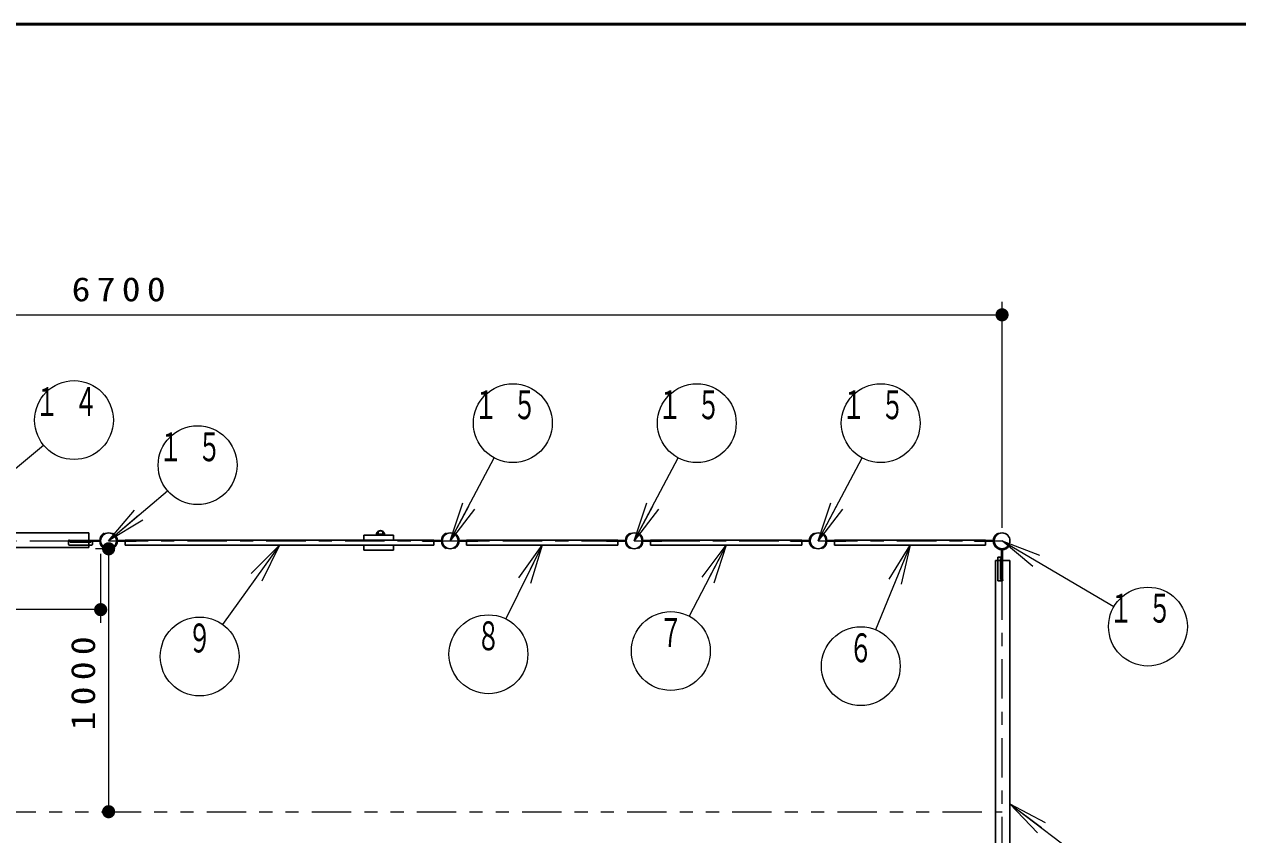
# Model space of a CAD drawing. Units: millimetres on the paper, scale 1:50. Extents: x -385 to 0, y -297 to 267.
# Drawn here: x -258 to -165.6, y 205.4 to 267 of the extents above; entities that cross this region are included whole.
import ezdxf
from ezdxf.enums import TextEntityAlignment as Align

# ---------------------------------------------------------------- set-up
doc = ezdxf.new("R2010")
doc.units = ezdxf.units.MM
doc.linetypes.add('USER2', pattern=[6, 3, -1, 1, -1])
doc.linetypes.add('USER3', pattern=[8, 3, -1, 1, -1, 1, -1])
doc.layers.add('1_50', color=20, linetype='Continuous', lineweight=25)
doc.layers.add('NAKAMURA図枠', color=7, linetype='Continuous', lineweight=13)
doc.styles.add('ＭＳ ゴシック', font='')
doc.styles.get('ＭＳ ゴシック').set_extended_font_data('MS Gothic')

# ---------------------------------------------------------------- blocks, each defined once
blk = doc.blocks.new('filled_dot')
at = {"color": 0, "linetype": 'Continuous', "lineweight": -2, "const_width": 1.25}
blk.add_lwpolyline([(-0.625, 0, 1), (0.625, 0, 1)], format="xyb", close=True, dxfattribs=at)

msp = doc.modelspace()

# ---------------------------------------------------------------- linework, layer by layer
at = {"layer": '1_50', "color": 7, "lineweight": 13}
for p, q in [((-183.557, 228.706), (-183.557, 245.899)), ((-317.557, 244.899), (-183.557, 244.899)), ((-264.557, 228.306), (-256.501, 234.977)), ((-225.557, 227.706), (-222.202, 234.012)), ((-211.557, 227.706), (-208.202, 234.012)), ((-197.557, 227.706), (-194.202, 234.012)), ((-251.557, 227.706), (-247.071, 231.516)), ((-251.557, 227.706), (-249.594, 230.029)), ((-225.557, 227.706), (-224.589, 230.589)), ((-225.557, 227.706), (-224.148, 230.354)), ((-223.707, 230.119), (-225.557, 227.706)), ((-211.557, 227.706), (-210.589, 230.589)), ((-211.557, 227.706), (-210.148, 230.354)), ((-209.707, 230.119), (-211.557, 227.706)), ((-197.557, 227.706), (-196.589, 230.589)), ((-197.557, 227.706), (-196.148, 230.354)), ((-195.707, 230.119), (-197.557, 227.706)), ((-251.557, 227.706), (-249.271, 229.648)), ((-248.947, 229.267), (-251.557, 227.706)), ((-238.557, 227.374), (-242.879, 221.349)), ((-240.712, 225.228), (-238.557, 227.374)), ((-238.557, 227.374), (-240.306, 224.936)), ((-238.557, 227.374), (-239.9, 224.645)), ((-218.557, 227.374), (-221.323, 221.768)), ((-220.333, 224.904), (-218.557, 227.374)), ((-218.557, 227.374), (-219.884, 224.683)), ((-218.557, 227.374), (-219.436, 224.462)), ((-204.557, 227.374), (-207.378, 221.983)), ((-206.391, 224.947), (-204.557, 227.374)), ((-204.557, 227.374), (-205.948, 224.716)), ((-204.557, 227.374), (-205.505, 224.484)), ((-190.557, 227.374), (-193.177, 220.946)), ((-192.153, 224.784), (-190.557, 227.374)), ((-190.557, 227.374), (-191.69, 224.596)), ((-190.557, 227.374), (-191.227, 224.407)), ((-251.557, 227.101), (-252.557, 227.101)), ((-252.162, 226.706), (-252.162, 221.472)), ((-251.557, 227.101), (-251.557, 207.101)), ((-252.162, 222.472), (-272.162, 222.472)), ((-180.868, 205.495), (-182.957, 207.706)), ((-182.957, 207.706), (-180.264, 206.292)), ((-182.957, 207.706), (-180.566, 205.893)), ((-182.957, 207.706), (-175.702, 202.206))]:
    msp.add_line(p, q, dxfattribs=at)
at = {"layer": '1_50', "color": 7}
for p, q in [((-276.055, 228.306), (-253.059, 228.306)), ((-253.059, 227.206), (-253.059, 228.306)), ((-231.187, 228.134), (-230.537, 228.134)), ((-231.087, 228.383), (-231.087, 228.204)), ((-231.087, 228.296), (-231.077, 228.204)), ((-231.087, 228.204), (-230.637, 228.204)), ((-231.05, 228.391), (-231.05, 228.204)), ((-230.946, 228.204), (-230.946, 228.134)), ((-230.778, 228.204), (-230.778, 228.134)), ((-230.674, 228.391), (-230.674, 228.204)), ((-230.637, 228.296), (-230.647, 228.204)), ((-230.637, 228.383), (-230.637, 228.204)), ((-276.055, 227.206), (-253.059, 227.206)), ((-184.057, 226.203), (-184.057, 189.208)), ((-184.057, 226.203), (-182.957, 226.203)), ((-182.957, 226.203), (-182.957, 189.208))]:
    msp.add_line(p, q, dxfattribs=at)
at = {"layer": '1_50', "color": 2}
for p, q in [((-251.868, 228.224), (-251.9, 228.28)), ((-252.226, 227.738), (-254.481, 227.738)), ((-254.481, 227.738), (-254.481, 227.674)), ((-252.226, 227.674), (-254.481, 227.674)), ((-184.076, 227.394), (-184.131, 227.362)), ((-183.038, 227.394), (-182.983, 227.362)), ((-251.868, 227.187), (-251.9, 227.131)), ((-183.589, 227.037), (-183.589, 224.782)), ((-183.525, 227.037), (-183.525, 224.782)), ((-183.525, 224.782), (-183.589, 224.782))]:
    msp.add_line(p, q, dxfattribs=at)
at = {"layer": '1_50', "color": 253}
for p, q in [((-251.246, 228.224), (-251.214, 228.28)), ((-225.868, 228.224), (-225.9, 228.28)), ((-225.246, 228.224), (-225.214, 228.28)), ((-211.868, 228.224), (-211.9, 228.28)), ((-211.246, 228.224), (-211.214, 228.28)), ((-197.868, 228.224), (-197.9, 228.28)), ((-197.246, 228.224), (-197.214, 228.28)), ((-183.868, 228.224), (-183.9, 228.28)), ((-250.891, 227.674), (-249.457, 227.674)), ((-250.888, 227.738), (-249.457, 227.738)), ((-249.457, 227.738), (-249.457, 227.674)), ((-226.226, 227.738), (-227.657, 227.738)), ((-227.657, 227.738), (-227.657, 227.674)), ((-226.223, 227.674), (-227.657, 227.674)), ((-224.891, 227.674), (-223.457, 227.674)), ((-224.888, 227.738), (-223.457, 227.738)), ((-223.457, 227.738), (-223.457, 227.674)), ((-212.226, 227.738), (-213.657, 227.738)), ((-213.657, 227.738), (-213.657, 227.674)), ((-212.223, 227.674), (-213.657, 227.674)), ((-210.891, 227.674), (-209.457, 227.674)), ((-210.888, 227.738), (-209.457, 227.738)), ((-209.457, 227.738), (-209.457, 227.674)), ((-198.226, 227.738), (-199.657, 227.738)), ((-199.657, 227.738), (-199.657, 227.674)), ((-198.223, 227.674), (-199.657, 227.674)), ((-196.891, 227.674), (-195.457, 227.674)), ((-196.888, 227.738), (-195.457, 227.738)), ((-195.457, 227.738), (-195.457, 227.674)), ((-184.226, 227.738), (-185.657, 227.738)), ((-185.657, 227.738), (-185.657, 227.674)), ((-184.223, 227.674), (-185.657, 227.674)), ((-251.246, 227.187), (-251.214, 227.131)), ((-225.868, 227.187), (-225.9, 227.131)), ((-225.246, 227.187), (-225.214, 227.131)), ((-211.868, 227.187), (-211.9, 227.131)), ((-211.246, 227.187), (-211.214, 227.131)), ((-197.868, 227.187), (-197.9, 227.131)), ((-197.246, 227.187), (-197.214, 227.131)), ((-183.868, 227.187), (-183.9, 227.131))]:
    msp.add_line(p, q, dxfattribs=at)
at = {"layer": '1_50', "color": 1}
for p, q in [((-232.138, 228.134), (-229.862, 228.134)), ((-232.138, 227.754), (-232.138, 228.134)), ((-229.862, 227.754), (-229.862, 228.134)), ((-254.611, 227.714), (-254.611, 227.434)), ((-254.531, 227.754), (-254.571, 227.754)), ((-252.851, 227.374), (-254.551, 227.374)), ((-254.491, 227.714), (-254.491, 227.594)), ((-254.491, 227.594), (-252.901, 227.594)), ((-252.901, 227.594), (-252.901, 227.674)), ((-252.791, 227.634), (-252.791, 227.434)), ((-232.138, 226.994), (-232.138, 227.374)), ((-229.862, 226.994), (-229.862, 227.374)), ((-232.138, 226.994), (-229.862, 226.994)), ((-183.889, 226.412), (-183.889, 224.712)), ((-183.629, 226.472), (-183.829, 226.472)), ((-183.669, 224.772), (-183.669, 226.361)), ((-183.669, 226.361), (-183.589, 226.361)), ((-183.549, 224.652), (-183.829, 224.652)), ((-183.549, 224.772), (-183.669, 224.772)), ((-183.509, 224.732), (-183.509, 224.692))]:
    msp.add_line(p, q, dxfattribs=at)
at = {"layer": '1_50', "color": 131, "linetype": 'USER2', "lineweight": 13}
for p in [(-317.557, 227.706), (-183.557, 107.706)]:
    msp.add_line(p, (-183.557, 227.706), dxfattribs=at)
at = {"layer": '1_50', "color": 4}
for p, q in [((-250.307, 227.754), (-226.807, 227.754)), ((-250.307, 227.374), (-250.307, 227.754)), ((-250.307, 227.374), (-226.807, 227.374)), ((-226.807, 227.374), (-226.807, 227.754)), ((-224.307, 227.754), (-212.807, 227.754)), ((-224.307, 227.374), (-224.307, 227.754)), ((-224.307, 227.374), (-212.807, 227.374)), ((-212.807, 227.374), (-212.807, 227.754)), ((-210.307, 227.754), (-198.807, 227.754)), ((-210.307, 227.374), (-210.307, 227.754)), ((-210.307, 227.374), (-198.807, 227.374)), ((-198.807, 227.374), (-198.807, 227.754)), ((-196.307, 227.754), (-184.807, 227.754)), ((-196.307, 227.374), (-196.307, 227.754)), ((-196.307, 227.374), (-184.807, 227.374)), ((-184.807, 227.374), (-184.807, 227.754))]:
    msp.add_line(p, q, dxfattribs=at)
at = {"layer": '1_50', "color": 40, "lineweight": 13}
for p, q in [((-183.557, 227.706), (-180.97, 226.186)), ((-183.557, 227.706), (-180.717, 226.617)), ((-181.224, 225.755), (-183.557, 227.706)), ((-183.557, 227.706), (-175.037, 222.701))]:
    msp.add_line(p, q, dxfattribs=at)
at = {"layer": '1_50', "color": 7, "linetype": 'USER3', "lineweight": 13}
msp.add_line((-260.092, 207.101), (-183.557, 207.101), dxfattribs=at)
at = {"layer": '1_50', "color": 7}
for points in [[(-230.537, 228.134), (-230.54, 228.179), (-230.548, 228.223), (-230.561, 228.266), (-230.58, 228.307), (-230.604, 228.344), (-230.632, 228.378), (-230.664, 228.408), (-230.699, 228.433), (-230.737, 228.453), (-230.778, 228.468), (-230.819, 228.477), (-230.862, 228.48), (-230.904, 228.477), (-230.946, 228.468), (-230.986, 228.453), (-231.024, 228.433), (-231.06, 228.408), (-231.092, 228.378), (-231.12, 228.344), (-231.143, 228.307), (-231.162, 228.266), (-231.176, 228.223), (-231.184, 228.179), (-231.187, 228.134)], [(-230.674, 228.391), (-230.716, 228.42), (-230.762, 228.442), (-230.811, 228.455), (-230.862, 228.46), (-230.912, 228.455), (-230.961, 228.442), (-231.007, 228.42), (-231.05, 228.391)]]:
    msp.add_lwpolyline(points, dxfattribs=at)
at = {"layer": '1_50', "color": 7, "lineweight": 13}
for centre in [(-254.191, 236.891), (-220.793, 236.661), (-206.793, 236.661), (-192.793, 236.661), (-244.784, 233.458), (-244.628, 218.912), (-222.65, 219.077), (-208.769, 219.325), (-194.31, 218.168)]:
    msp.add_circle(centre, 3, dxfattribs=at)
at = {"layer": '1_50', "color": 7}
for centre in [(-251.557, 227.706), (-251.557, 227.706), (-225.557, 227.706), (-225.557, 227.706), (-211.557, 227.706), (-211.557, 227.706), (-197.557, 227.706), (-197.557, 227.706), (-183.557, 227.706), (-183.557, 227.706)]:
    msp.add_circle(centre, 0.605, dxfattribs=at)
at = {"layer": '1_50', "color": 40, "lineweight": 13}
msp.add_circle((-172.451, 221.182), 3, dxfattribs=at)
at = {"layer": '1_50', "color": 2}
for centre, radius, start, end in [((-251.557, 227.706), 0.669, 120.85647, 239.14353), ((-251.557, 227.706), 0.605, 120.85647, 239.14353), ((-183.557, 227.706), 0.669, 210.85647, 329.14353), ((-183.557, 227.706), 0.605, 210.85647, 329.14353)]:
    msp.add_arc(centre, radius, start, end, dxfattribs=at)
at = {"layer": '1_50', "color": 253}
for centre, radius, start, end in [((-251.557, 227.706), 0.605, 300.85647, 59.14353), ((-251.557, 227.706), 0.669, 300.85647, 59.14353), ((-225.557, 227.706), 0.669, 120.85647, 239.14353), ((-225.557, 227.706), 0.605, 120.85647, 239.14353), ((-225.557, 227.706), 0.605, 300.85647, 59.14353), ((-225.557, 227.706), 0.669, 300.85647, 59.14353), ((-211.557, 227.706), 0.669, 120.85647, 239.14353), ((-211.557, 227.706), 0.605, 120.85647, 239.14353), ((-211.557, 227.706), 0.605, 300.85647, 59.14353), ((-211.557, 227.706), 0.669, 300.85647, 59.14353), ((-197.557, 227.706), 0.669, 120.85647, 239.14353), ((-197.557, 227.706), 0.605, 120.85647, 239.14353), ((-197.557, 227.706), 0.605, 300.85647, 59.14353), ((-197.557, 227.706), 0.669, 300.85647, 59.14353), ((-183.557, 227.706), 0.669, 120.85647, 239.14353), ((-183.557, 227.706), 0.605, 120.85647, 239.14353)]:
    msp.add_arc(centre, radius, start, end, dxfattribs=at)
at = {"layer": '1_50', "color": 1}
for centre, radius, start, end in [((-254.571, 227.714), 0.04, 90, 180), ((-254.551, 227.434), 0.06, 180, 270), ((-254.531, 227.714), 0.04, 0, 90), ((-252.851, 227.434), 0.06, 270, 0), ((-252.831, 227.634), 0.04, 0, 90), ((-183.829, 226.412), 0.06, 90, 180), ((-183.629, 226.432), 0.04, 0, 90), ((-183.829, 224.712), 0.06, 180, 270), ((-183.549, 224.732), 0.04, 0, 90), ((-183.549, 224.692), 0.04, 270, 0)]:
    msp.add_arc(centre, radius, start, end, dxfattribs=at)
at = {"layer": 'NAKAMURA図枠', "lineweight": 50}
msp.add_line((0, 267), (-385, 267), dxfattribs=at)

# ---------------------------------------------------------------- block references
at = {"layer": '1_50', "color": 7, "lineweight": 13, "xscale": 0.4, "yscale": 0.4}
for p, rotation in [((-183.557, 244.899), 180), ((-251.557, 227.101), 270), ((-252.162, 222.472), 180), ((-251.557, 207.101), 90)]:
    msp.add_blockref('filled_dot', p, dxfattribs=dict(at, rotation=rotation))

# ---------------------------------------------------------------- texts
at = {"layer": '1_50', "color": 7, "style": 'ＭＳ ゴシック', "width": 0.6}
for s, p in [('７', (-208.769, 221.825)), ('９', (-244.628, 221.412)), ('８', (-222.65, 221.577)), ('６', (-194.31, 220.668))]:
    msp.add_text(s, height=2.199, dxfattribs=at).set_placement(p, align=Align.TOP_CENTER)
at = {"layer": '1_50', "color": 7, "style": 'ＭＳ ゴシック'}
for s, insert, char_height, attachment_point in [('\\T1.33;\\W1.15;6700', (-250.557, 245.899), 1.833, 8), ('\\T1.64;\\W0.6;１４', (-254.191, 239.391), 2.199, 2), ('\\T1.64;\\W0.6;１５', (-220.793, 239.161), 2.199, 2), ('\\T1.64;\\W0.6;１５', (-206.793, 239.161), 2.199, 2), ('\\T1.64;\\W0.6;１５', (-192.793, 239.161), 2.199, 2), ('\\T1.64;\\W0.6;１５', (-244.784, 235.958), 2.199, 2)]:
    msp.add_mtext(s, dxfattribs=dict(at, insert=insert, char_height=char_height, attachment_point=attachment_point))
at = {"layer": '1_50', "color": 40, "insert": (-172.451, 223.682), "char_height": 2.199, "attachment_point": 2, "style": 'ＭＳ ゴシック'}
msp.add_mtext('\\T1.64;\\W0.6;１５', dxfattribs=at)
at = {"layer": '1_50', "color": 7, "insert": (-252.557, 217.101), "char_height": 1.833, "attachment_point": 8, "rotation": 90, "style": 'ＭＳ ゴシック'}
msp.add_mtext('\\T1.33;\\W1.15;1000', dxfattribs=at)

doc.saveas('drawing.dxf')
